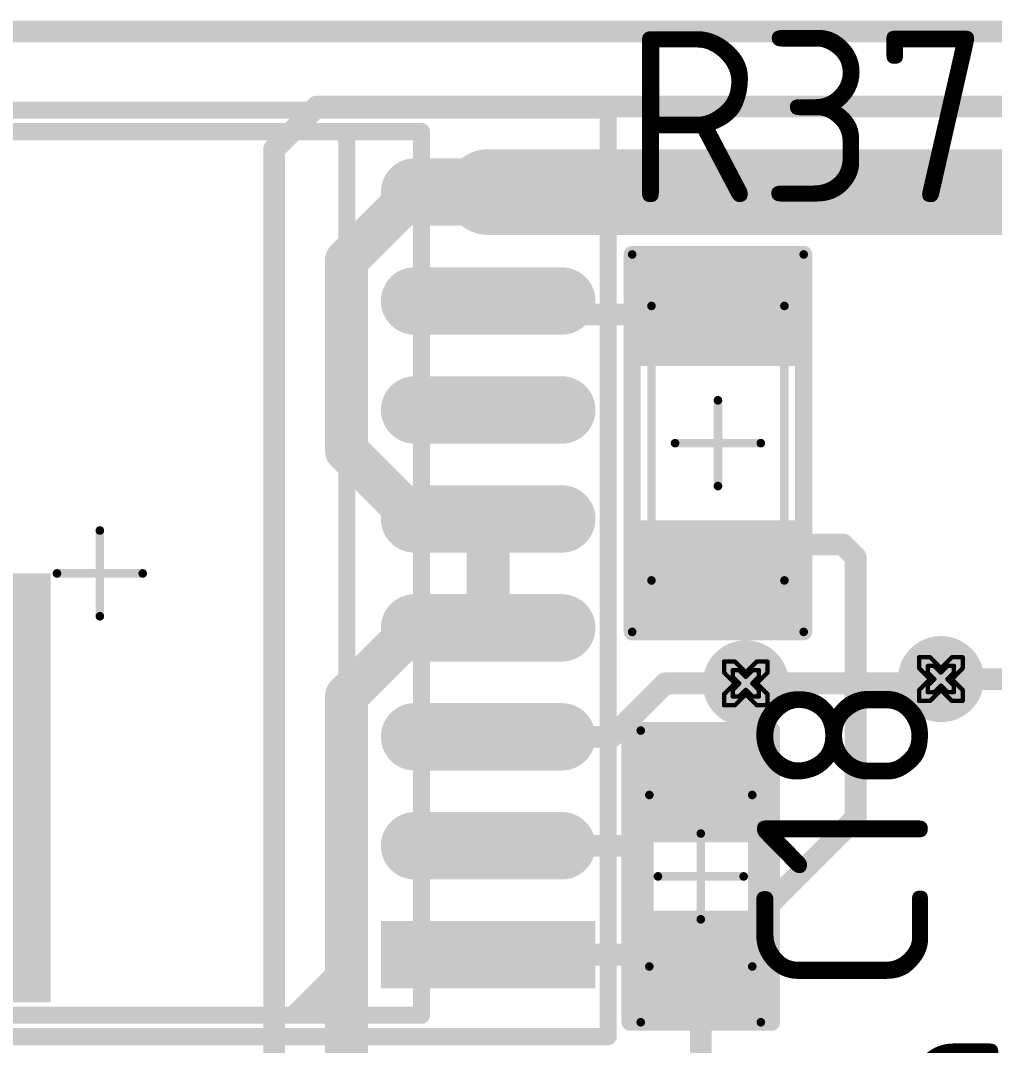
# Model space of a CAD drawing. Header units: millimetres. Extents: x 3219 to 51106, y -14166 to 2063.
# Drawn here: x 5545.02 to 5556.38, y 1778.16 to 1790.11 of the extents above; entities that cross this region are included whole.
import ezdxf

# ---------------------------------------------------------------- set-up
doc = ezdxf.new("R2010")
doc.units = ezdxf.units.MM
doc.layers.get('0').update_dxf_attribs({"lineweight": 53})
for name, color, linetype in [('Bottom Layer', 5, 'Continuous'), ('Bottom Solder', 6, 'Continuous'), ('Drill Drawing', 1, 'Continuous'), ('Mechanical 13', 56, 'Continuous'), ('Mechanical 15', 56, 'Continuous'), ('Top 3D Body', 76, 'Continuous'), ('Top Assembly', 56, 'Continuous'), ('Top Component Center', 56, 'Continuous'), ('Top Courtyard', 56, 'Continuous'), ('Top Layer', 1, 'Continuous'), ('Top Overlay', 2, 'Continuous'), ('Top Paste', 8, 'Continuous'), ('Top Solder', 216, 'Continuous')]:
    doc.layers.add(name, color=color, linetype=linetype)
doc.styles.add('Arial', font='arial.ttf', dxfattribs={"height": 3})
doc.styles.add('GOST type B', font='GOST_B.TTF', dxfattribs={"height": 3.5})

# ---------------------------------------------------------------- blocks, each defined once
blk = doc.blocks.new('1206_58')
at = {"layer": 'Top Layer'}
for points in [[(-2, -0.8), (-2, 0.8), (-1, 0.8), (-1, -0.8)], [(1, -0.8), (1, 0.8), (2, 0.8), (2, -0.8)]]:
    blk.add_hatch(color=1, dxfattribs=at).paths.add_polyline_path(points)
at = {"layer": 'Top Paste'}
for points in [[(-2, -0.8), (-2, 0.8), (-1, 0.8), (-1, -0.8)], [(1, -0.8), (1, 0.8), (2, 0.8), (2, -0.8)]]:
    blk.add_hatch(color=8, dxfattribs=at).paths.add_polyline_path(points)
at = {"layer": 'Top Solder'}
for points in [[(-2.102, -0.902), (-2.102, 0.902), (-0.898, 0.902), (-0.898, -0.902)], [(0.898, -0.902), (0.898, 0.902), (2.102, 0.902), (2.102, -0.902)]]:
    blk.add_hatch(color=216, dxfattribs=at).paths.add_polyline_path(points)
at = {"layer": 'Mechanical 13'}
for points in [[(-1.6, 0.775, 0.1, 0.1, 0), (1.6, 0.775, 0.1, 0.1, 0)], [(-1.6, 0.775, 0.1, 0.1, 0), (-1.6, -0.775, 0.1, 0.1, 0)], [(1.6, 0.775, 0.1, 0.1, 0), (1.6, -0.775, 0.1, 0.1, 0)], [(-1.6, -0.775, 0.1, 0.1, 0), (1.6, -0.775, 0.1, 0.1, 0)]]:
    blk.add_lwpolyline(points, format="xyseb", dxfattribs=at)
for points in [[(-1.625, 0.775, 0.05, 0.05, 1), (-1.575, 0.775, 0.05, 0.05, 1)], [(-1.625, 0.775, 0.05, 0.05, 1), (-1.575, 0.775, 0.05, 0.05, 1)], [(1.575, 0.775, 0.05, 0.05, 1), (1.625, 0.775, 0.05, 0.05, 1)], [(1.575, 0.775, 0.05, 0.05, 1), (1.625, 0.775, 0.05, 0.05, 1)], [(-1.625, -0.775, 0.05, 0.05, 1), (-1.575, -0.775, 0.05, 0.05, 1)], [(-1.625, -0.775, 0.05, 0.05, 1), (-1.575, -0.775, 0.05, 0.05, 1)], [(1.575, -0.775, 0.05, 0.05, 1), (1.625, -0.775, 0.05, 0.05, 1)], [(1.575, -0.775, 0.05, 0.05, 1), (1.625, -0.775, 0.05, 0.05, 1)]]:
    blk.add_lwpolyline(points, format="xyseb", close=True, dxfattribs=at)
at = {"layer": 'Mechanical 15'}
for points in [[(-2.2, 1, 0.1, 0.1, 0), (-2.2, -1, 0.1, 0.1, 0)], [(-2.2, 1, 0.1, 0.1, 0), (2.2, 1, 0.1, 0.1, 0)], [(2.2, 1, 0.1, 0.1, 0), (2.2, -1, 0.1, 0.1, 0)], [(0, 0.5, 0.1, 0.1, 0), (0, -0.5, 0.1, 0.1, 0)], [(-0.5, 0, 0.1, 0.1, 0), (0.5, 0, 0.1, 0.1, 0)], [(-2.2, -1, 0.1, 0.1, 0), (2.2, -1, 0.1, 0.1, 0)]]:
    blk.add_lwpolyline(points, format="xyseb", dxfattribs=at)
for points in [[(-2.225, 1, 0.05, 0.05, 1), (-2.175, 1, 0.05, 0.05, 1)], [(-2.225, 1, 0.05, 0.05, 1), (-2.175, 1, 0.05, 0.05, 1)], [(2.175, 1, 0.05, 0.05, 1), (2.225, 1, 0.05, 0.05, 1)], [(2.175, 1, 0.05, 0.05, 1), (2.225, 1, 0.05, 0.05, 1)], [(-0.025, 0.5, 0.05, 0.05, 1), (0.025, 0.5, 0.05, 0.05, 1)], [(-0.525, 0, 0.05, 0.05, 1), (-0.475, 0, 0.05, 0.05, 1)], [(0.475, 0, 0.05, 0.05, 1), (0.525, 0, 0.05, 0.05, 1)], [(-0.025, -0.5, 0.05, 0.05, 1), (0.025, -0.5, 0.05, 0.05, 1)], [(-2.225, -1, 0.05, 0.05, 1), (-2.175, -1, 0.05, 0.05, 1)], [(-2.225, -1, 0.05, 0.05, 1), (-2.175, -1, 0.05, 0.05, 1)], [(2.175, -1, 0.05, 0.05, 1), (2.225, -1, 0.05, 0.05, 1)], [(2.175, -1, 0.05, 0.05, 1), (2.225, -1, 0.05, 0.05, 1)]]:
    blk.add_lwpolyline(points, format="xyseb", close=True, dxfattribs=at)
at = {"layer": 'Top Overlay'}
for points in [[(-2.2, 1, 0.2, 0.2, 0), (2.2, 1, 0.2, 0.2, 0)], [(-2.2, 1, 0.2, 0.2, 0), (-2.2, -1, 0.2, 0.2, 0)], [(2.2, 1, 0.2, 0.2, 0), (2.2, -1, 0.2, 0.2, 0)], [(-2.2, -1, 0.2, 0.2, 0), (2.2, -1, 0.2, 0.2, 0)]]:
    blk.add_lwpolyline(points, format="xyseb", dxfattribs=at)
for points in [[(-2.25, 1, 0.1, 0.1, 1), (-2.15, 1, 0.1, 0.1, 1)], [(-2.25, 1, 0.1, 0.1, 1), (-2.15, 1, 0.1, 0.1, 1)], [(2.15, 1, 0.1, 0.1, 1), (2.25, 1, 0.1, 0.1, 1)], [(2.15, 1, 0.1, 0.1, 1), (2.25, 1, 0.1, 0.1, 1)], [(-2.25, -1, 0.1, 0.1, 1), (-2.15, -1, 0.1, 0.1, 1)], [(-2.25, -1, 0.1, 0.1, 1), (-2.15, -1, 0.1, 0.1, 1)], [(2.15, -1, 0.1, 0.1, 1), (2.25, -1, 0.1, 0.1, 1)], [(2.15, -1, 0.1, 0.1, 1), (2.25, -1, 0.1, 0.1, 1)]]:
    blk.add_lwpolyline(points, format="xyseb", close=True, dxfattribs=at)
blk = doc.blocks.new('16_SOIC_W_106')
at = {"layer": 'Top Layer'}
blk.add_hatch(color=1, dxfattribs=at).paths.add_polyline_path([(-1.149, 0.291), (1.149, 0.291), (1.149, -0.291), (-1.149, -0.291)])
h = blk.add_hatch(color=1, dxfattribs=at)
edge = h.paths.add_edge_path()
edge.add_arc((-0.858, -1.27), 0.291, 90, 270)
edge.add_line((-0.858, -1.561), (0.858, -1.561))
edge.add_arc((0.858, -1.27), 0.291, 270, 450)
edge.add_line((0.858, -0.979), (-0.858, -0.979))
h = blk.add_hatch(color=1, dxfattribs=at)
edge = h.paths.add_edge_path()
edge.add_arc((-0.858, -2.54), 0.291, 90, 270)
edge.add_line((-0.858, -2.831), (0.858, -2.831))
edge.add_arc((0.858, -2.54), 0.291, 270, 450)
edge.add_line((0.858, -2.249), (-0.858, -2.249))
h = blk.add_hatch(color=1, dxfattribs=at)
edge = h.paths.add_edge_path()
edge.add_arc((-0.858, -3.81), 0.291, 90, 270)
edge.add_line((-0.858, -4.101), (0.858, -4.101))
edge.add_arc((0.858, -3.81), 0.291, 270, 450)
edge.add_line((0.858, -3.519), (-0.858, -3.519))
h = blk.add_hatch(color=1, dxfattribs=at)
edge = h.paths.add_edge_path()
edge.add_arc((-0.858, -5.08), 0.291, 90, 270)
edge.add_line((-0.858, -5.371), (0.858, -5.371))
edge.add_arc((0.858, -5.08), 0.291, 270, 450)
edge.add_line((0.858, -4.789), (-0.858, -4.789))
h = blk.add_hatch(color=1, dxfattribs=at)
edge = h.paths.add_edge_path()
edge.add_arc((-0.858, -6.35), 0.291, 90, 270)
edge.add_line((-0.858, -6.641), (0.858, -6.641))
edge.add_arc((0.858, -6.35), 0.291, 270, 450)
edge.add_line((0.858, -6.059), (-0.858, -6.059))
h = blk.add_hatch(color=1, dxfattribs=at)
edge = h.paths.add_edge_path()
edge.add_arc((-0.858, -7.62), 0.291, 90, 270)
edge.add_line((-0.858, -7.911), (0.858, -7.911))
edge.add_arc((0.858, -7.62), 0.291, 270, 450)
edge.add_line((0.858, -7.329), (-0.858, -7.329))
h = blk.add_hatch(color=1, dxfattribs=at)
edge = h.paths.add_edge_path()
edge.add_arc((-0.858, -8.89), 0.291, 90, 270)
edge.add_line((-0.858, -9.181), (0.858, -9.181))
edge.add_arc((0.858, -8.89), 0.291, 270, 450)
edge.add_line((0.858, -8.599), (-0.858, -8.599))
at = {"layer": 'Top Overlay'}
blk.add_hatch(color=2, dxfattribs=at).paths.add_polyline_path([(1.7, 0.7), (1.7, -0.02), (2.42, 0.7)])
at = {"layer": 'Top Paste'}
blk.add_hatch(color=8, dxfattribs=at).paths.add_polyline_path([(-1.149, 0.291), (1.149, 0.291), (1.149, -0.291), (-1.149, -0.291)])
h = blk.add_hatch(color=8, dxfattribs=at)
edge = h.paths.add_edge_path()
edge.add_arc((-0.858, -1.27), 0.291, 90, 270)
edge.add_line((-0.858, -1.561), (0.858, -1.561))
edge.add_arc((0.858, -1.27), 0.291, 270, 450)
edge.add_line((0.858, -0.979), (-0.858, -0.979))
h = blk.add_hatch(color=8, dxfattribs=at)
edge = h.paths.add_edge_path()
edge.add_arc((-0.858, -2.54), 0.291, 90, 270)
edge.add_line((-0.858, -2.831), (0.858, -2.831))
edge.add_arc((0.858, -2.54), 0.291, 270, 450)
edge.add_line((0.858, -2.249), (-0.858, -2.249))
h = blk.add_hatch(color=8, dxfattribs=at)
edge = h.paths.add_edge_path()
edge.add_arc((-0.858, -3.81), 0.291, 90, 270)
edge.add_line((-0.858, -4.101), (0.858, -4.101))
edge.add_arc((0.858, -3.81), 0.291, 270, 450)
edge.add_line((0.858, -3.519), (-0.858, -3.519))
h = blk.add_hatch(color=8, dxfattribs=at)
edge = h.paths.add_edge_path()
edge.add_arc((-0.858, -5.08), 0.291, 90, 270)
edge.add_line((-0.858, -5.371), (0.858, -5.371))
edge.add_arc((0.858, -5.08), 0.291, 270, 450)
edge.add_line((0.858, -4.789), (-0.858, -4.789))
h = blk.add_hatch(color=8, dxfattribs=at)
edge = h.paths.add_edge_path()
edge.add_arc((-0.858, -6.35), 0.291, 90, 270)
edge.add_line((-0.858, -6.641), (0.858, -6.641))
edge.add_arc((0.858, -6.35), 0.291, 270, 450)
edge.add_line((0.858, -6.059), (-0.858, -6.059))
h = blk.add_hatch(color=8, dxfattribs=at)
edge = h.paths.add_edge_path()
edge.add_arc((-0.858, -7.62), 0.291, 90, 270)
edge.add_line((-0.858, -7.911), (0.858, -7.911))
edge.add_arc((0.858, -7.62), 0.291, 270, 450)
edge.add_line((0.858, -7.329), (-0.858, -7.329))
h = blk.add_hatch(color=8, dxfattribs=at)
edge = h.paths.add_edge_path()
edge.add_arc((-0.858, -8.89), 0.291, 90, 270)
edge.add_line((-0.858, -9.181), (0.858, -9.181))
edge.add_arc((0.858, -8.89), 0.291, 270, 450)
edge.add_line((0.858, -8.599), (-0.858, -8.599))
at = {"layer": 'Top Solder'}
blk.add_hatch(color=216, dxfattribs=at).paths.add_polyline_path([(-1.251, 0.393), (1.251, 0.393), (1.251, -0.393), (-1.251, -0.393)])
h = blk.add_hatch(color=216, dxfattribs=at)
edge = h.paths.add_edge_path()
edge.add_arc((-0.858, -1.27), 0.393, 90, 270)
edge.add_line((-0.858, -1.663), (0.858, -1.663))
edge.add_arc((0.858, -1.27), 0.393, 270, 450)
edge.add_line((0.858, -0.877), (-0.858, -0.877))
h = blk.add_hatch(color=216, dxfattribs=at)
edge = h.paths.add_edge_path()
edge.add_arc((-0.858, -2.54), 0.393, 90, 270)
edge.add_line((-0.858, -2.933), (0.858, -2.933))
edge.add_arc((0.858, -2.54), 0.393, 270, 450)
edge.add_line((0.858, -2.147), (-0.858, -2.147))
h = blk.add_hatch(color=216, dxfattribs=at)
edge = h.paths.add_edge_path()
edge.add_arc((-0.858, -3.81), 0.393, 90, 270)
edge.add_line((-0.858, -4.203), (0.858, -4.203))
edge.add_arc((0.858, -3.81), 0.393, 270, 450)
edge.add_line((0.858, -3.417), (-0.858, -3.417))
h = blk.add_hatch(color=216, dxfattribs=at)
edge = h.paths.add_edge_path()
edge.add_arc((-0.858, -5.08), 0.393, 90, 270)
edge.add_line((-0.858, -5.473), (0.858, -5.473))
edge.add_arc((0.858, -5.08), 0.393, 270, 450)
edge.add_line((0.858, -4.687), (-0.858, -4.687))
h = blk.add_hatch(color=216, dxfattribs=at)
edge = h.paths.add_edge_path()
edge.add_arc((-0.858, -6.35), 0.393, 90, 270)
edge.add_line((-0.858, -6.743), (0.858, -6.743))
edge.add_arc((0.858, -6.35), 0.393, 270, 450)
edge.add_line((0.858, -5.957), (-0.858, -5.957))
h = blk.add_hatch(color=216, dxfattribs=at)
edge = h.paths.add_edge_path()
edge.add_arc((-0.858, -7.62), 0.393, 90, 270)
edge.add_line((-0.858, -8.013), (0.858, -8.013))
edge.add_arc((0.858, -7.62), 0.393, 270, 450)
edge.add_line((0.858, -7.227), (-0.858, -7.227))
h = blk.add_hatch(color=216, dxfattribs=at)
edge = h.paths.add_edge_path()
edge.add_arc((-0.858, -8.89), 0.393, 90, 270)
edge.add_line((-0.858, -9.283), (0.858, -9.283))
edge.add_arc((0.858, -8.89), 0.393, 270, 450)
edge.add_line((0.858, -8.497), (-0.858, -8.497))
at = {"layer": 'Top 3D Body'}
for points in [[(0.778, -9.595, 0.2, 0.2, 0), (0.778, 0.705, 0.2, 0.2, 0)], [(8.278, 0.705, 0.2, 0.2, 0), (0.778, 0.705, 0.2, 0.2, 0)], [(8.278, -9.595, 0.2, 0.2, 0), (0.778, -9.595, 0.2, 0.2, 0)]]:
    blk.add_lwpolyline(points, format="xyseb", dxfattribs=at)
for points in [[(0.728, 0.705, 0.1, 0.1, 1), (0.828, 0.705, 0.1, 0.1, 1)], [(0.728, 0.705, 0.1, 0.1, 1), (0.828, 0.705, 0.1, 0.1, 1)], [(0.728, -9.595, 0.1, 0.1, 1), (0.828, -9.595, 0.1, 0.1, 1)], [(0.728, -9.595, 0.1, 0.1, 1), (0.828, -9.595, 0.1, 0.1, 1)]]:
    blk.add_lwpolyline(points, format="xyseb", close=True, dxfattribs=at)
at = {"layer": 'Top Assembly'}
for points in [[(-1.399, 0.955, 0.2, 0.2, 0), (-1.399, -9.845, 0.2, 0.2, 0)], [(10.455, 0.955, 0.2, 0.2, 0), (-1.399, 0.955, 0.2, 0.2, 0)], [(10.455, -9.845, 0.2, 0.2, 0), (-1.399, -9.845, 0.2, 0.2, 0)]]:
    blk.add_lwpolyline(points, format="xyseb", dxfattribs=at)
for points in [[(-1.449, 0.955, 0.1, 0.1, 1), (-1.349, 0.955, 0.1, 0.1, 1)], [(-1.449, 0.955, 0.1, 0.1, 1), (-1.349, 0.955, 0.1, 0.1, 1)], [(-1.449, -9.845, 0.1, 0.1, 1), (-1.349, -9.845, 0.1, 0.1, 1)], [(-1.449, -9.845, 0.1, 0.1, 1), (-1.349, -9.845, 0.1, 0.1, 1)]]:
    blk.add_lwpolyline(points, format="xyseb", close=True, dxfattribs=at)
at = {"layer": 'Top Component Center'}
for points in [[(4.528, -3.945, 0.1, 0.1, 0), (4.528, -4.945, 0.1, 0.1, 0)], [(5.028, -4.445, 0.1, 0.1, 0), (4.028, -4.445, 0.1, 0.1, 0)]]:
    blk.add_lwpolyline(points, format="xyseb", dxfattribs=at)
for points in [[(4.503, -3.945, 0.05, 0.05, 1), (4.553, -3.945, 0.05, 0.05, 1)], [(4.003, -4.445, 0.05, 0.05, 1), (4.053, -4.445, 0.05, 0.05, 1)], [(5.003, -4.445, 0.05, 0.05, 1), (5.053, -4.445, 0.05, 0.05, 1)], [(4.503, -4.945, 0.05, 0.05, 1), (4.553, -4.945, 0.05, 0.05, 1)]]:
    blk.add_lwpolyline(points, format="xyseb", close=True, dxfattribs=at)
at = {"layer": 'Top Courtyard'}
for points in [[(-1.399, 0.955, 0.2, 0.2, 0), (-1.399, -9.845, 0.2, 0.2, 0)], [(10.455, 0.955, 0.2, 0.2, 0), (-1.399, 0.955, 0.2, 0.2, 0)], [(10.455, -9.845, 0.2, 0.2, 0), (-1.399, -9.845, 0.2, 0.2, 0)]]:
    blk.add_lwpolyline(points, format="xyseb", dxfattribs=at)
for points in [[(-1.449, 0.955, 0.1, 0.1, 1), (-1.349, 0.955, 0.1, 0.1, 1)], [(-1.449, 0.955, 0.1, 0.1, 1), (-1.349, 0.955, 0.1, 0.1, 1)], [(-1.449, -9.845, 0.1, 0.1, 1), (-1.349, -9.845, 0.1, 0.1, 1)], [(-1.449, -9.845, 0.1, 0.1, 1), (-1.349, -9.845, 0.1, 0.1, 1)]]:
    blk.add_lwpolyline(points, format="xyseb", close=True, dxfattribs=at)
at = {"layer": 'Top Overlay'}
for points in [[(1.649, 0.705, 0.2, 0.2, 0), (1.649, -9.595, 0.2, 0.2, 0)], [(7.407, 0.705, 0.2, 0.2, 0), (1.649, 0.705, 0.2, 0.2, 0)], [(7.407, -9.595, 0.2, 0.2, 0), (1.649, -9.595, 0.2, 0.2, 0)]]:
    blk.add_lwpolyline(points, format="xyseb", dxfattribs=at)
for points in [[(1.599, 0.705, 0.1, 0.1, 1), (1.699, 0.705, 0.1, 0.1, 1)], [(1.599, 0.705, 0.1, 0.1, 1), (1.699, 0.705, 0.1, 0.1, 1)], [(1.599, -9.595, 0.1, 0.1, 1), (1.699, -9.595, 0.1, 0.1, 1)], [(1.599, -9.595, 0.1, 0.1, 1), (1.699, -9.595, 0.1, 0.1, 1)]]:
    blk.add_lwpolyline(points, format="xyseb", close=True, dxfattribs=at)
at = {"layer": 'Top Assembly', "style": 'Arial'}
blk.add_text('DA2', height=5, dxfattribs=at).set_placement((4.528, -4.445))
blk = doc.blocks.new('CAP__0805_111')
at = {"layer": 'Top Layer'}
for points in [[(-1.5, -0.625), (-1.5, 0.625), (-0.5, 0.625), (-0.5, -0.625)], [(0.5, -0.625), (0.5, 0.625), (1.5, 0.625), (1.5, -0.625)]]:
    blk.add_hatch(color=1, dxfattribs=at).paths.add_polyline_path(points)
at = {"layer": 'Top Paste'}
for points in [[(-1.5, -0.625), (-1.5, 0.625), (-0.5, 0.625), (-0.5, -0.625)], [(0.5, -0.625), (0.5, 0.625), (1.5, 0.625), (1.5, -0.625)]]:
    blk.add_hatch(color=8, dxfattribs=at).paths.add_polyline_path(points)
at = {"layer": 'Top Solder'}
for points in [[(-1.602, -0.727), (-1.602, 0.727), (-0.398, 0.727), (-0.398, -0.727)], [(0.398, -0.727), (0.398, 0.727), (1.602, 0.727), (1.602, -0.727)]]:
    blk.add_hatch(color=216, dxfattribs=at).paths.add_polyline_path(points)
at = {"layer": 'Mechanical 13'}
for points in [[(1.05, 0.6, 0.1, 0.1, 0), (-0.949, 0.6, 0.1, 0.1, 0)], [(-0.949, -0.6, 0.1, 0.1, 0), (-0.949, 0.6, 0.1, 0.1, 0)], [(1.05, -0.6, 0.1, 0.1, 0), (1.05, 0.6, 0.1, 0.1, 0)], [(1.05, -0.6, 0.1, 0.1, 0), (-0.949, -0.6, 0.1, 0.1, 0)]]:
    blk.add_lwpolyline(points, format="xyseb", dxfattribs=at)
for points in [[(-0.974, 0.6, 0.05, 0.05, 1), (-0.924, 0.6, 0.05, 0.05, 1)], [(-0.974, 0.6, 0.05, 0.05, 1), (-0.924, 0.6, 0.05, 0.05, 1)], [(1.025, 0.6, 0.05, 0.05, 1), (1.075, 0.6, 0.05, 0.05, 1)], [(1.025, 0.6, 0.05, 0.05, 1), (1.075, 0.6, 0.05, 0.05, 1)], [(-0.974, -0.6, 0.05, 0.05, 1), (-0.924, -0.6, 0.05, 0.05, 1)], [(-0.974, -0.6, 0.05, 0.05, 1), (-0.924, -0.6, 0.05, 0.05, 1)], [(1.025, -0.6, 0.05, 0.05, 1), (1.075, -0.6, 0.05, 0.05, 1)], [(1.025, -0.6, 0.05, 0.05, 1), (1.075, -0.6, 0.05, 0.05, 1)]]:
    blk.add_lwpolyline(points, format="xyseb", close=True, dxfattribs=at)
at = {"layer": 'Mechanical 15'}
for points in [[(-1.7, -0.7, 0.1, 0.1, 0), (-1.7, 0.7, 0.1, 0.1, 0)], [(1.7, 0.7, 0.1, 0.1, 0), (-1.7, 0.7, 0.1, 0.1, 0)], [(1.7, -0.7, 0.1, 0.1, 0), (1.7, 0.7, 0.1, 0.1, 0)], [(0, -0.5, 0.1, 0.1, 0), (0, 0.5, 0.1, 0.1, 0)], [(0.5, 0, 0.1, 0.1, 0), (-0.5, 0, 0.1, 0.1, 0)], [(1.7, -0.7, 0.1, 0.1, 0), (-1.7, -0.7, 0.1, 0.1, 0)]]:
    blk.add_lwpolyline(points, format="xyseb", dxfattribs=at)
for points in [[(-1.725, 0.7, 0.05, 0.05, 1), (-1.675, 0.7, 0.05, 0.05, 1)], [(-1.725, 0.7, 0.05, 0.05, 1), (-1.675, 0.7, 0.05, 0.05, 1)], [(1.675, 0.7, 0.05, 0.05, 1), (1.725, 0.7, 0.05, 0.05, 1)], [(1.675, 0.7, 0.05, 0.05, 1), (1.725, 0.7, 0.05, 0.05, 1)], [(-0.025, 0.5, 0.05, 0.05, 1), (0.025, 0.5, 0.05, 0.05, 1)], [(-0.525, 0, 0.05, 0.05, 1), (-0.475, 0, 0.05, 0.05, 1)], [(0.475, 0, 0.05, 0.05, 1), (0.525, 0, 0.05, 0.05, 1)], [(-0.025, -0.5, 0.05, 0.05, 1), (0.025, -0.5, 0.05, 0.05, 1)], [(-1.725, -0.7, 0.05, 0.05, 1), (-1.675, -0.7, 0.05, 0.05, 1)], [(-1.725, -0.7, 0.05, 0.05, 1), (-1.675, -0.7, 0.05, 0.05, 1)], [(1.675, -0.7, 0.05, 0.05, 1), (1.725, -0.7, 0.05, 0.05, 1)], [(1.675, -0.7, 0.05, 0.05, 1), (1.725, -0.7, 0.05, 0.05, 1)]]:
    blk.add_lwpolyline(points, format="xyseb", close=True, dxfattribs=at)
at = {"layer": 'Top Overlay'}
for points in [[(1.7, 0.825, 0.2, 0.2, 0), (-1.7, 0.825, 0.2, 0.2, 0)], [(-1.7, -0.825, 0.2, 0.2, 0), (-1.7, 0.825, 0.2, 0.2, 0)], [(1.7, -0.825, 0.2, 0.2, 0), (1.7, 0.825, 0.2, 0.2, 0)], [(1.7, -0.825, 0.2, 0.2, 0), (-1.7, -0.825, 0.2, 0.2, 0)]]:
    blk.add_lwpolyline(points, format="xyseb", dxfattribs=at)
for points in [[(-1.75, 0.825, 0.1, 0.1, 1), (-1.65, 0.825, 0.1, 0.1, 1)], [(-1.75, 0.825, 0.1, 0.1, 1), (-1.65, 0.825, 0.1, 0.1, 1)], [(1.65, 0.825, 0.1, 0.1, 1), (1.75, 0.825, 0.1, 0.1, 1)], [(1.65, 0.825, 0.1, 0.1, 1), (1.75, 0.825, 0.1, 0.1, 1)], [(-1.75, -0.825, 0.1, 0.1, 1), (-1.65, -0.825, 0.1, 0.1, 1)], [(-1.75, -0.825, 0.1, 0.1, 1), (-1.65, -0.825, 0.1, 0.1, 1)], [(1.65, -0.825, 0.1, 0.1, 1), (1.75, -0.825, 0.1, 0.1, 1)], [(1.65, -0.825, 0.1, 0.1, 1), (1.75, -0.825, 0.1, 0.1, 1)]]:
    blk.add_lwpolyline(points, format="xyseb", close=True, dxfattribs=at)

msp = doc.modelspace()

# ---------------------------------------------------------------- hatches: boundary and pattern name
at = {"layer": 'Bottom Layer'}
h = msp.add_hatch(color=5, dxfattribs=at)
edge = h.paths.add_edge_path()
edge.add_arc((5555.754, 1782.433), 0.4, 0, 360)
h = msp.add_hatch(color=5, dxfattribs=at)
edge = h.paths.add_edge_path()
edge.add_arc((5553.479, 1782.383), 0.4, 0, 360)
at = {"layer": 'Bottom Solder'}
h = msp.add_hatch(color=6, dxfattribs=at)
edge = h.paths.add_edge_path()
edge.add_arc((5555.754, 1782.433), 0.502, 0, 360)
h = msp.add_hatch(color=6, dxfattribs=at)
edge = h.paths.add_edge_path()
edge.add_arc((5553.479, 1782.383), 0.502, 0, 360)
at = {"layer": 'Top Layer'}
h = msp.add_hatch(color=1, dxfattribs=at)
edge = h.paths.add_edge_path()
edge.add_arc((5555.754, 1782.433), 0.4, 0, 360)
h = msp.add_hatch(color=1, dxfattribs=at)
edge = h.paths.add_edge_path()
edge.add_arc((5553.479, 1782.383), 0.4, 0, 360)
at = {"layer": 'Top Solder'}
h = msp.add_hatch(color=216, dxfattribs=at)
edge = h.paths.add_edge_path()
edge.add_arc((5555.754, 1782.433), 0.502, 0, 360)
h = msp.add_hatch(color=216, dxfattribs=at)
edge = h.paths.add_edge_path()
edge.add_arc((5553.479, 1782.383), 0.502, 0, 360)

# ---------------------------------------------------------------- linework, layer by layer
at = {"layer": 'Bottom Layer'}
for points in [[(5553.479, 1782.383, 0.254, 0.254, 0), (5555.704, 1782.383, 0.254, 0.254, 0)], [(5555.704, 1782.383, 0.254, 0.254, 0), (5555.754, 1782.433, 0.254, 0.254, 0)]]:
    msp.add_lwpolyline(points, format="xyseb", dxfattribs=at)
for points in [[(5553.415, 1782.383, 0.127, 0.127, 1), (5553.542, 1782.383, 0.127, 0.127, 1)], [(5555.64, 1782.383, 0.127, 0.127, 1), (5555.767, 1782.383, 0.127, 0.127, 1)], [(5555.64, 1782.383, 0.127, 0.127, 1), (5555.767, 1782.383, 0.127, 0.127, 1)], [(5555.69, 1782.433, 0.127, 0.127, 1), (5555.817, 1782.433, 0.127, 0.127, 1)]]:
    msp.add_lwpolyline(points, format="xyseb", close=True, dxfattribs=at)
at = {"layer": 'Drill Drawing'}
for points in [[(5555.5, 1782.56, 0.0508, 0.0508, 0), (5555.5, 1782.687, 0.0508, 0.0508, 0)], [(5555.5, 1782.687, 0.0508, 0.0508, 0), (5555.627, 1782.687, 0.0508, 0.0508, 0)], [(5555.627, 1782.687, 0.0508, 0.0508, 0), (5555.754, 1782.56, 0.0508, 0.0508, 0)], [(5555.754, 1782.56, 0.0508, 0.0508, 0), (5555.881, 1782.687, 0.0508, 0.0508, 0)], [(5555.881, 1782.687, 0.0508, 0.0508, 0), (5556.008, 1782.687, 0.0508, 0.0508, 0)], [(5556.008, 1782.56, 0.0508, 0.0508, 0), (5556.008, 1782.687, 0.0508, 0.0508, 0)], [(5553.225, 1782.51, 0.0508, 0.0508, 0), (5553.225, 1782.637, 0.0508, 0.0508, 0)], [(5553.225, 1782.637, 0.0508, 0.0508, 0), (5553.352, 1782.637, 0.0508, 0.0508, 0)], [(5553.352, 1782.637, 0.0508, 0.0508, 0), (5553.479, 1782.51, 0.0508, 0.0508, 0)], [(5553.479, 1782.51, 0.0508, 0.0508, 0), (5553.606, 1782.637, 0.0508, 0.0508, 0)], [(5553.606, 1782.637, 0.0508, 0.0508, 0), (5553.733, 1782.637, 0.0508, 0.0508, 0)], [(5553.733, 1782.51, 0.0508, 0.0508, 0), (5553.733, 1782.637, 0.0508, 0.0508, 0)], [(5555.5, 1782.56, 0.0508, 0.0508, 0), (5555.627, 1782.433, 0.0508, 0.0508, 0)], [(5555.601, 1782.509, 0.0508, 0.0508, 0), (5555.601, 1782.586, 0.0508, 0.0508, 0)], [(5555.601, 1782.586, 0.0508, 0.0508, 0), (5555.677, 1782.586, 0.0508, 0.0508, 0)], [(5555.677, 1782.586, 0.0508, 0.0508, 0), (5555.754, 1782.509, 0.0508, 0.0508, 0)], [(5555.754, 1782.509, 0.0508, 0.0508, 0), (5555.83, 1782.586, 0.0508, 0.0508, 0)], [(5555.83, 1782.586, 0.0508, 0.0508, 0), (5555.906, 1782.586, 0.0508, 0.0508, 0)], [(5555.881, 1782.433, 0.0508, 0.0508, 0), (5556.008, 1782.56, 0.0508, 0.0508, 0)], [(5555.906, 1782.509, 0.0508, 0.0508, 0), (5555.906, 1782.586, 0.0508, 0.0508, 0)], [(5553.225, 1782.51, 0.0508, 0.0508, 0), (5553.352, 1782.383, 0.0508, 0.0508, 0)], [(5553.326, 1782.459, 0.0508, 0.0508, 0), (5553.326, 1782.536, 0.0508, 0.0508, 0)], [(5553.326, 1782.536, 0.0508, 0.0508, 0), (5553.402, 1782.536, 0.0508, 0.0508, 0)], [(5553.326, 1782.459, 0.0508, 0.0508, 0), (5553.402, 1782.383, 0.0508, 0.0508, 0)], [(5553.402, 1782.536, 0.0508, 0.0508, 0), (5553.479, 1782.459, 0.0508, 0.0508, 0)], [(5553.479, 1782.459, 0.0508, 0.0508, 0), (5553.555, 1782.536, 0.0508, 0.0508, 0)], [(5553.555, 1782.536, 0.0508, 0.0508, 0), (5553.631, 1782.536, 0.0508, 0.0508, 0)], [(5553.555, 1782.383, 0.0508, 0.0508, 0), (5553.631, 1782.459, 0.0508, 0.0508, 0)], [(5553.606, 1782.383, 0.0508, 0.0508, 0), (5553.733, 1782.51, 0.0508, 0.0508, 0)], [(5553.631, 1782.459, 0.0508, 0.0508, 0), (5553.631, 1782.536, 0.0508, 0.0508, 0)], [(5555.5, 1782.306, 0.0508, 0.0508, 0), (5555.627, 1782.433, 0.0508, 0.0508, 0)], [(5555.601, 1782.509, 0.0508, 0.0508, 0), (5555.677, 1782.433, 0.0508, 0.0508, 0)], [(5555.601, 1782.357, 0.0508, 0.0508, 0), (5555.677, 1782.433, 0.0508, 0.0508, 0)], [(5555.83, 1782.433, 0.0508, 0.0508, 0), (5555.906, 1782.509, 0.0508, 0.0508, 0)], [(5555.83, 1782.433, 0.0508, 0.0508, 0), (5555.906, 1782.357, 0.0508, 0.0508, 0)], [(5555.881, 1782.433, 0.0508, 0.0508, 0), (5556.008, 1782.306, 0.0508, 0.0508, 0)], [(5553.225, 1782.256, 0.0508, 0.0508, 0), (5553.352, 1782.383, 0.0508, 0.0508, 0)], [(5553.326, 1782.307, 0.0508, 0.0508, 0), (5553.402, 1782.383, 0.0508, 0.0508, 0)], [(5553.326, 1782.231, 0.0508, 0.0508, 0), (5553.326, 1782.307, 0.0508, 0.0508, 0)], [(5553.402, 1782.231, 0.0508, 0.0508, 0), (5553.479, 1782.307, 0.0508, 0.0508, 0)], [(5553.479, 1782.307, 0.0508, 0.0508, 0), (5553.555, 1782.231, 0.0508, 0.0508, 0)], [(5553.555, 1782.383, 0.0508, 0.0508, 0), (5553.631, 1782.307, 0.0508, 0.0508, 0)], [(5553.606, 1782.383, 0.0508, 0.0508, 0), (5553.733, 1782.256, 0.0508, 0.0508, 0)], [(5553.631, 1782.231, 0.0508, 0.0508, 0), (5553.631, 1782.307, 0.0508, 0.0508, 0)], [(5555.5, 1782.179, 0.0508, 0.0508, 0), (5555.5, 1782.306, 0.0508, 0.0508, 0)], [(5555.601, 1782.281, 0.0508, 0.0508, 0), (5555.601, 1782.357, 0.0508, 0.0508, 0)], [(5555.627, 1782.179, 0.0508, 0.0508, 0), (5555.754, 1782.306, 0.0508, 0.0508, 0)], [(5555.677, 1782.281, 0.0508, 0.0508, 0), (5555.754, 1782.357, 0.0508, 0.0508, 0)], [(5555.754, 1782.357, 0.0508, 0.0508, 0), (5555.83, 1782.281, 0.0508, 0.0508, 0)], [(5555.754, 1782.306, 0.0508, 0.0508, 0), (5555.881, 1782.179, 0.0508, 0.0508, 0)], [(5555.906, 1782.281, 0.0508, 0.0508, 0), (5555.906, 1782.357, 0.0508, 0.0508, 0)], [(5556.008, 1782.179, 0.0508, 0.0508, 0), (5556.008, 1782.306, 0.0508, 0.0508, 0)], [(5553.225, 1782.129, 0.0508, 0.0508, 0), (5553.225, 1782.256, 0.0508, 0.0508, 0)], [(5553.326, 1782.231, 0.0508, 0.0508, 0), (5553.402, 1782.231, 0.0508, 0.0508, 0)], [(5553.352, 1782.129, 0.0508, 0.0508, 0), (5553.479, 1782.256, 0.0508, 0.0508, 0)], [(5553.479, 1782.256, 0.0508, 0.0508, 0), (5553.606, 1782.129, 0.0508, 0.0508, 0)], [(5553.555, 1782.231, 0.0508, 0.0508, 0), (5553.631, 1782.231, 0.0508, 0.0508, 0)], [(5553.733, 1782.129, 0.0508, 0.0508, 0), (5553.733, 1782.256, 0.0508, 0.0508, 0)], [(5555.601, 1782.281, 0.0508, 0.0508, 0), (5555.677, 1782.281, 0.0508, 0.0508, 0)], [(5555.83, 1782.281, 0.0508, 0.0508, 0), (5555.906, 1782.281, 0.0508, 0.0508, 0)], [(5553.225, 1782.129, 0.0508, 0.0508, 0), (5553.352, 1782.129, 0.0508, 0.0508, 0)], [(5553.606, 1782.129, 0.0508, 0.0508, 0), (5553.733, 1782.129, 0.0508, 0.0508, 0)], [(5555.5, 1782.179, 0.0508, 0.0508, 0), (5555.627, 1782.179, 0.0508, 0.0508, 0)], [(5555.881, 1782.179, 0.0508, 0.0508, 0), (5556.008, 1782.179, 0.0508, 0.0508, 0)]]:
    msp.add_lwpolyline(points, format="xyseb", dxfattribs=at)
for points in [[(5555.487, 1782.687, 0.0254, 0.0254, 1), (5555.512, 1782.687, 0.0254, 0.0254, 1)], [(5555.487, 1782.687, 0.0254, 0.0254, 1), (5555.512, 1782.687, 0.0254, 0.0254, 1)], [(5555.614, 1782.687, 0.0254, 0.0254, 1), (5555.639, 1782.687, 0.0254, 0.0254, 1)], [(5555.614, 1782.687, 0.0254, 0.0254, 1), (5555.639, 1782.687, 0.0254, 0.0254, 1)], [(5555.868, 1782.687, 0.0254, 0.0254, 1), (5555.893, 1782.687, 0.0254, 0.0254, 1)], [(5555.868, 1782.687, 0.0254, 0.0254, 1), (5555.893, 1782.687, 0.0254, 0.0254, 1)], [(5555.995, 1782.687, 0.0254, 0.0254, 1), (5556.02, 1782.687, 0.0254, 0.0254, 1)], [(5555.995, 1782.687, 0.0254, 0.0254, 1), (5556.02, 1782.687, 0.0254, 0.0254, 1)], [(5553.212, 1782.637, 0.0254, 0.0254, 1), (5553.237, 1782.637, 0.0254, 0.0254, 1)], [(5553.212, 1782.637, 0.0254, 0.0254, 1), (5553.237, 1782.637, 0.0254, 0.0254, 1)], [(5553.339, 1782.637, 0.0254, 0.0254, 1), (5553.364, 1782.637, 0.0254, 0.0254, 1)], [(5553.339, 1782.637, 0.0254, 0.0254, 1), (5553.364, 1782.637, 0.0254, 0.0254, 1)], [(5553.593, 1782.637, 0.0254, 0.0254, 1), (5553.618, 1782.637, 0.0254, 0.0254, 1)], [(5553.593, 1782.637, 0.0254, 0.0254, 1), (5553.618, 1782.637, 0.0254, 0.0254, 1)], [(5553.72, 1782.637, 0.0254, 0.0254, 1), (5553.745, 1782.637, 0.0254, 0.0254, 1)], [(5553.72, 1782.637, 0.0254, 0.0254, 1), (5553.745, 1782.637, 0.0254, 0.0254, 1)], [(5555.487, 1782.56, 0.0254, 0.0254, 1), (5555.512, 1782.56, 0.0254, 0.0254, 1)], [(5555.487, 1782.56, 0.0254, 0.0254, 1), (5555.512, 1782.56, 0.0254, 0.0254, 1)], [(5555.588, 1782.586, 0.0254, 0.0254, 1), (5555.614, 1782.586, 0.0254, 0.0254, 1)], [(5555.588, 1782.586, 0.0254, 0.0254, 1), (5555.614, 1782.586, 0.0254, 0.0254, 1)], [(5555.665, 1782.586, 0.0254, 0.0254, 1), (5555.69, 1782.586, 0.0254, 0.0254, 1)], [(5555.665, 1782.586, 0.0254, 0.0254, 1), (5555.69, 1782.586, 0.0254, 0.0254, 1)], [(5555.741, 1782.56, 0.0254, 0.0254, 1), (5555.766, 1782.56, 0.0254, 0.0254, 1)], [(5555.741, 1782.56, 0.0254, 0.0254, 1), (5555.766, 1782.56, 0.0254, 0.0254, 1)], [(5555.817, 1782.586, 0.0254, 0.0254, 1), (5555.842, 1782.586, 0.0254, 0.0254, 1)], [(5555.817, 1782.586, 0.0254, 0.0254, 1), (5555.842, 1782.586, 0.0254, 0.0254, 1)], [(5555.893, 1782.586, 0.0254, 0.0254, 1), (5555.919, 1782.586, 0.0254, 0.0254, 1)], [(5555.893, 1782.586, 0.0254, 0.0254, 1), (5555.919, 1782.586, 0.0254, 0.0254, 1)], [(5555.995, 1782.56, 0.0254, 0.0254, 1), (5556.02, 1782.56, 0.0254, 0.0254, 1)], [(5555.995, 1782.56, 0.0254, 0.0254, 1), (5556.02, 1782.56, 0.0254, 0.0254, 1)], [(5553.212, 1782.51, 0.0254, 0.0254, 1), (5553.237, 1782.51, 0.0254, 0.0254, 1)], [(5553.212, 1782.51, 0.0254, 0.0254, 1), (5553.237, 1782.51, 0.0254, 0.0254, 1)], [(5553.313, 1782.536, 0.0254, 0.0254, 1), (5553.339, 1782.536, 0.0254, 0.0254, 1)], [(5553.313, 1782.536, 0.0254, 0.0254, 1), (5553.339, 1782.536, 0.0254, 0.0254, 1)], [(5553.313, 1782.459, 0.0254, 0.0254, 1), (5553.339, 1782.459, 0.0254, 0.0254, 1)], [(5553.313, 1782.459, 0.0254, 0.0254, 1), (5553.339, 1782.459, 0.0254, 0.0254, 1)], [(5553.39, 1782.536, 0.0254, 0.0254, 1), (5553.415, 1782.536, 0.0254, 0.0254, 1)], [(5553.39, 1782.536, 0.0254, 0.0254, 1), (5553.415, 1782.536, 0.0254, 0.0254, 1)], [(5553.466, 1782.51, 0.0254, 0.0254, 1), (5553.491, 1782.51, 0.0254, 0.0254, 1)], [(5553.466, 1782.51, 0.0254, 0.0254, 1), (5553.491, 1782.51, 0.0254, 0.0254, 1)], [(5553.466, 1782.459, 0.0254, 0.0254, 1), (5553.491, 1782.459, 0.0254, 0.0254, 1)], [(5553.466, 1782.459, 0.0254, 0.0254, 1), (5553.491, 1782.459, 0.0254, 0.0254, 1)], [(5553.542, 1782.536, 0.0254, 0.0254, 1), (5553.567, 1782.536, 0.0254, 0.0254, 1)], [(5553.542, 1782.536, 0.0254, 0.0254, 1), (5553.567, 1782.536, 0.0254, 0.0254, 1)], [(5553.618, 1782.536, 0.0254, 0.0254, 1), (5553.644, 1782.536, 0.0254, 0.0254, 1)], [(5553.618, 1782.536, 0.0254, 0.0254, 1), (5553.644, 1782.536, 0.0254, 0.0254, 1)], [(5553.618, 1782.459, 0.0254, 0.0254, 1), (5553.644, 1782.459, 0.0254, 0.0254, 1)], [(5553.618, 1782.459, 0.0254, 0.0254, 1), (5553.644, 1782.459, 0.0254, 0.0254, 1)], [(5553.72, 1782.51, 0.0254, 0.0254, 1), (5553.745, 1782.51, 0.0254, 0.0254, 1)], [(5553.72, 1782.51, 0.0254, 0.0254, 1), (5553.745, 1782.51, 0.0254, 0.0254, 1)], [(5555.588, 1782.509, 0.0254, 0.0254, 1), (5555.614, 1782.509, 0.0254, 0.0254, 1)], [(5555.588, 1782.509, 0.0254, 0.0254, 1), (5555.614, 1782.509, 0.0254, 0.0254, 1)], [(5555.614, 1782.433, 0.0254, 0.0254, 1), (5555.639, 1782.433, 0.0254, 0.0254, 1)], [(5555.614, 1782.433, 0.0254, 0.0254, 1), (5555.639, 1782.433, 0.0254, 0.0254, 1)], [(5555.665, 1782.433, 0.0254, 0.0254, 1), (5555.69, 1782.433, 0.0254, 0.0254, 1)], [(5555.665, 1782.433, 0.0254, 0.0254, 1), (5555.69, 1782.433, 0.0254, 0.0254, 1)], [(5555.741, 1782.509, 0.0254, 0.0254, 1), (5555.766, 1782.509, 0.0254, 0.0254, 1)], [(5555.741, 1782.509, 0.0254, 0.0254, 1), (5555.766, 1782.509, 0.0254, 0.0254, 1)], [(5555.817, 1782.433, 0.0254, 0.0254, 1), (5555.842, 1782.433, 0.0254, 0.0254, 1)], [(5555.817, 1782.433, 0.0254, 0.0254, 1), (5555.842, 1782.433, 0.0254, 0.0254, 1)], [(5555.868, 1782.433, 0.0254, 0.0254, 1), (5555.893, 1782.433, 0.0254, 0.0254, 1)], [(5555.868, 1782.433, 0.0254, 0.0254, 1), (5555.893, 1782.433, 0.0254, 0.0254, 1)], [(5555.893, 1782.509, 0.0254, 0.0254, 1), (5555.919, 1782.509, 0.0254, 0.0254, 1)], [(5555.893, 1782.509, 0.0254, 0.0254, 1), (5555.919, 1782.509, 0.0254, 0.0254, 1)], [(5553.313, 1782.307, 0.0254, 0.0254, 1), (5553.339, 1782.307, 0.0254, 0.0254, 1)], [(5553.313, 1782.307, 0.0254, 0.0254, 1), (5553.339, 1782.307, 0.0254, 0.0254, 1)], [(5553.339, 1782.383, 0.0254, 0.0254, 1), (5553.364, 1782.383, 0.0254, 0.0254, 1)], [(5553.339, 1782.383, 0.0254, 0.0254, 1), (5553.364, 1782.383, 0.0254, 0.0254, 1)], [(5553.39, 1782.383, 0.0254, 0.0254, 1), (5553.415, 1782.383, 0.0254, 0.0254, 1)], [(5553.39, 1782.383, 0.0254, 0.0254, 1), (5553.415, 1782.383, 0.0254, 0.0254, 1)], [(5553.466, 1782.307, 0.0254, 0.0254, 1), (5553.491, 1782.307, 0.0254, 0.0254, 1)], [(5553.466, 1782.307, 0.0254, 0.0254, 1), (5553.491, 1782.307, 0.0254, 0.0254, 1)], [(5553.542, 1782.383, 0.0254, 0.0254, 1), (5553.567, 1782.383, 0.0254, 0.0254, 1)], [(5553.542, 1782.383, 0.0254, 0.0254, 1), (5553.567, 1782.383, 0.0254, 0.0254, 1)], [(5553.593, 1782.383, 0.0254, 0.0254, 1), (5553.618, 1782.383, 0.0254, 0.0254, 1)], [(5553.593, 1782.383, 0.0254, 0.0254, 1), (5553.618, 1782.383, 0.0254, 0.0254, 1)], [(5553.618, 1782.307, 0.0254, 0.0254, 1), (5553.644, 1782.307, 0.0254, 0.0254, 1)], [(5553.618, 1782.307, 0.0254, 0.0254, 1), (5553.644, 1782.307, 0.0254, 0.0254, 1)], [(5555.487, 1782.306, 0.0254, 0.0254, 1), (5555.512, 1782.306, 0.0254, 0.0254, 1)], [(5555.487, 1782.306, 0.0254, 0.0254, 1), (5555.512, 1782.306, 0.0254, 0.0254, 1)], [(5555.588, 1782.357, 0.0254, 0.0254, 1), (5555.614, 1782.357, 0.0254, 0.0254, 1)], [(5555.588, 1782.357, 0.0254, 0.0254, 1), (5555.614, 1782.357, 0.0254, 0.0254, 1)], [(5555.741, 1782.357, 0.0254, 0.0254, 1), (5555.766, 1782.357, 0.0254, 0.0254, 1)], [(5555.741, 1782.357, 0.0254, 0.0254, 1), (5555.766, 1782.357, 0.0254, 0.0254, 1)], [(5555.741, 1782.306, 0.0254, 0.0254, 1), (5555.766, 1782.306, 0.0254, 0.0254, 1)], [(5555.741, 1782.306, 0.0254, 0.0254, 1), (5555.766, 1782.306, 0.0254, 0.0254, 1)], [(5555.893, 1782.357, 0.0254, 0.0254, 1), (5555.919, 1782.357, 0.0254, 0.0254, 1)], [(5555.893, 1782.357, 0.0254, 0.0254, 1), (5555.919, 1782.357, 0.0254, 0.0254, 1)], [(5555.995, 1782.306, 0.0254, 0.0254, 1), (5556.02, 1782.306, 0.0254, 0.0254, 1)], [(5555.995, 1782.306, 0.0254, 0.0254, 1), (5556.02, 1782.306, 0.0254, 0.0254, 1)], [(5553.212, 1782.256, 0.0254, 0.0254, 1), (5553.237, 1782.256, 0.0254, 0.0254, 1)], [(5553.212, 1782.256, 0.0254, 0.0254, 1), (5553.237, 1782.256, 0.0254, 0.0254, 1)], [(5553.313, 1782.231, 0.0254, 0.0254, 1), (5553.339, 1782.231, 0.0254, 0.0254, 1)], [(5553.313, 1782.231, 0.0254, 0.0254, 1), (5553.339, 1782.231, 0.0254, 0.0254, 1)], [(5553.39, 1782.231, 0.0254, 0.0254, 1), (5553.415, 1782.231, 0.0254, 0.0254, 1)], [(5553.39, 1782.231, 0.0254, 0.0254, 1), (5553.415, 1782.231, 0.0254, 0.0254, 1)], [(5553.466, 1782.256, 0.0254, 0.0254, 1), (5553.491, 1782.256, 0.0254, 0.0254, 1)], [(5553.466, 1782.256, 0.0254, 0.0254, 1), (5553.491, 1782.256, 0.0254, 0.0254, 1)], [(5553.542, 1782.231, 0.0254, 0.0254, 1), (5553.567, 1782.231, 0.0254, 0.0254, 1)], [(5553.542, 1782.231, 0.0254, 0.0254, 1), (5553.567, 1782.231, 0.0254, 0.0254, 1)], [(5553.618, 1782.231, 0.0254, 0.0254, 1), (5553.644, 1782.231, 0.0254, 0.0254, 1)], [(5553.618, 1782.231, 0.0254, 0.0254, 1), (5553.644, 1782.231, 0.0254, 0.0254, 1)], [(5553.72, 1782.256, 0.0254, 0.0254, 1), (5553.745, 1782.256, 0.0254, 0.0254, 1)], [(5553.72, 1782.256, 0.0254, 0.0254, 1), (5553.745, 1782.256, 0.0254, 0.0254, 1)], [(5555.588, 1782.281, 0.0254, 0.0254, 1), (5555.614, 1782.281, 0.0254, 0.0254, 1)], [(5555.588, 1782.281, 0.0254, 0.0254, 1), (5555.614, 1782.281, 0.0254, 0.0254, 1)], [(5555.665, 1782.281, 0.0254, 0.0254, 1), (5555.69, 1782.281, 0.0254, 0.0254, 1)], [(5555.665, 1782.281, 0.0254, 0.0254, 1), (5555.69, 1782.281, 0.0254, 0.0254, 1)], [(5555.817, 1782.281, 0.0254, 0.0254, 1), (5555.842, 1782.281, 0.0254, 0.0254, 1)], [(5555.817, 1782.281, 0.0254, 0.0254, 1), (5555.842, 1782.281, 0.0254, 0.0254, 1)], [(5555.893, 1782.281, 0.0254, 0.0254, 1), (5555.919, 1782.281, 0.0254, 0.0254, 1)], [(5555.893, 1782.281, 0.0254, 0.0254, 1), (5555.919, 1782.281, 0.0254, 0.0254, 1)], [(5553.212, 1782.129, 0.0254, 0.0254, 1), (5553.237, 1782.129, 0.0254, 0.0254, 1)], [(5553.212, 1782.129, 0.0254, 0.0254, 1), (5553.237, 1782.129, 0.0254, 0.0254, 1)], [(5553.339, 1782.129, 0.0254, 0.0254, 1), (5553.364, 1782.129, 0.0254, 0.0254, 1)], [(5553.339, 1782.129, 0.0254, 0.0254, 1), (5553.364, 1782.129, 0.0254, 0.0254, 1)], [(5553.593, 1782.129, 0.0254, 0.0254, 1), (5553.618, 1782.129, 0.0254, 0.0254, 1)], [(5553.593, 1782.129, 0.0254, 0.0254, 1), (5553.618, 1782.129, 0.0254, 0.0254, 1)], [(5553.72, 1782.129, 0.0254, 0.0254, 1), (5553.745, 1782.129, 0.0254, 0.0254, 1)], [(5553.72, 1782.129, 0.0254, 0.0254, 1), (5553.745, 1782.129, 0.0254, 0.0254, 1)], [(5555.487, 1782.179, 0.0254, 0.0254, 1), (5555.512, 1782.179, 0.0254, 0.0254, 1)], [(5555.487, 1782.179, 0.0254, 0.0254, 1), (5555.512, 1782.179, 0.0254, 0.0254, 1)], [(5555.614, 1782.179, 0.0254, 0.0254, 1), (5555.639, 1782.179, 0.0254, 0.0254, 1)], [(5555.614, 1782.179, 0.0254, 0.0254, 1), (5555.639, 1782.179, 0.0254, 0.0254, 1)], [(5555.868, 1782.179, 0.0254, 0.0254, 1), (5555.893, 1782.179, 0.0254, 0.0254, 1)], [(5555.868, 1782.179, 0.0254, 0.0254, 1), (5555.893, 1782.179, 0.0254, 0.0254, 1)], [(5555.995, 1782.179, 0.0254, 0.0254, 1), (5556.02, 1782.179, 0.0254, 0.0254, 1)], [(5555.995, 1782.179, 0.0254, 0.0254, 1), (5556.02, 1782.179, 0.0254, 0.0254, 1)]]:
    msp.add_lwpolyline(points, format="xyseb", close=True, dxfattribs=at)
at = {"layer": 'Top Layer'}
for points in [[(5537.504, 1789.983, 0.254, 0.254, 0), (5557.229, 1789.983, 0.254, 0.254, 0)], [(5547.979, 1788.608, 0.254, 0.254, 0), (5548.479, 1789.108, 0.254, 0.254, 0)], [(5548.479, 1789.108, 0.254, 0.254, 0), (5594.304, 1789.108, 0.254, 0.254, 0)], [(5547.979, 1771.358, 0.254, 0.254, 0), (5547.979, 1788.608, 0.254, 0.254, 0)], [(5550.475, 1788.11, 1, 1, 0), (5558.395, 1788.11, 1, 1, 0)], [(5548.822, 1787.315, 0.5, 0.5, 0), (5549.617, 1788.11, 0.5, 0.5, 0)], [(5549.617, 1788.11, 0.5, 0.5, 0), (5550.475, 1788.11, 0.5, 0.5, 0)], [(5548.822, 1785.096, 0.5, 0.5, 0), (5548.822, 1787.315, 0.5, 0.5, 0)], [(5550.475, 1786.84, 0.254, 0.254, 0), (5551.421, 1786.84, 0.254, 0.254, 0)], [(5551.421, 1786.84, 0.254, 0.254, 0), (5551.579, 1786.683, 0.254, 0.254, 0)], [(5551.579, 1786.683, 0.254, 0.254, 0), (5553.154, 1786.683, 0.254, 0.254, 0)], [(5548.822, 1785.096, 0.5, 0.5, 0), (5549.617, 1784.3, 0.5, 0.5, 0)], [(5549.617, 1784.3, 0.5, 0.5, 0), (5550.475, 1784.3, 0.5, 0.5, 0)], [(5550.475, 1783.03, 0.5, 0.5, 0), (5550.475, 1784.3, 0.5, 0.5, 0)], [(5553.154, 1783.683, 0.254, 0.254, 0), (5553.472, 1784.002, 0.254, 0.254, 0)], [(5553.472, 1784.002, 0.254, 0.254, 0), (5554.611, 1784.002, 0.254, 0.254, 0)], [(5554.611, 1784.002, 0.254, 0.254, 0), (5554.76, 1783.853, 0.254, 0.254, 0)], [(5554.76, 1780.814, 0.254, 0.254, 0), (5554.76, 1783.853, 0.254, 0.254, 0)], [(5548.822, 1782.235, 0.5, 0.5, 0), (5549.617, 1783.03, 0.5, 0.5, 0)], [(5549.617, 1783.03, 0.5, 0.5, 0), (5550.475, 1783.03, 0.5, 0.5, 0)], [(5548.822, 1777.358, 0.5, 0.5, 0), (5548.822, 1782.235, 0.5, 0.5, 0)], [(5551.917, 1781.76, 0.254, 0.254, 0), (5552.54, 1782.383, 0.254, 0.254, 0)], [(5552.54, 1782.383, 0.254, 0.254, 0), (5553.479, 1782.383, 0.254, 0.254, 0)], [(5555.754, 1782.433, 0.254, 0.254, 0), (5575.554, 1782.433, 0.254, 0.254, 0)], [(5550.475, 1781.76, 0.254, 0.254, 0), (5551.917, 1781.76, 0.254, 0.254, 0)], [(5552.186, 1780.49, 0.254, 0.254, 0), (5552.829, 1781.133, 0.254, 0.254, 0)], [(5552.829, 1781.133, 0.254, 0.254, 0), (5552.954, 1781.133, 0.254, 0.254, 0)], [(5553.079, 1779.133, 0.254, 0.254, 0), (5554.76, 1780.814, 0.254, 0.254, 0)], [(5550.475, 1780.49, 0.254, 0.254, 0), (5552.186, 1780.49, 0.254, 0.254, 0)], [(5550.475, 1779.22, 0.254, 0.254, 0), (5552.866, 1779.22, 0.254, 0.254, 0)], [(5552.866, 1779.22, 0.254, 0.254, 0), (5552.954, 1779.133, 0.254, 0.254, 0)], [(5552.954, 1777.083, 0.254, 0.254, 0), (5552.954, 1779.133, 0.254, 0.254, 0)]]:
    msp.add_lwpolyline(points, format="xyseb", dxfattribs=at)
for points in [[(5548.415, 1789.108, 0.127, 0.127, 1), (5548.542, 1789.108, 0.127, 0.127, 1)], [(5548.415, 1789.108, 0.127, 0.127, 1), (5548.542, 1789.108, 0.127, 0.127, 1)], [(5547.915, 1788.608, 0.127, 0.127, 1), (5548.042, 1788.608, 0.127, 0.127, 1)], [(5547.915, 1788.608, 0.127, 0.127, 1), (5548.042, 1788.608, 0.127, 0.127, 1)], [(5550.225, 1788.11, 0.5, 0.5, 1), (5550.725, 1788.11, 0.5, 0.5, 1)], [(5549.492, 1788.11, 0.25, 0.25, 1), (5549.742, 1788.11, 0.25, 0.25, 1)], [(5549.492, 1788.11, 0.25, 0.25, 1), (5549.742, 1788.11, 0.25, 0.25, 1)], [(5550.35, 1788.11, 0.25, 0.25, 1), (5550.6, 1788.11, 0.25, 0.25, 1)], [(5548.697, 1787.315, 0.25, 0.25, 1), (5548.947, 1787.315, 0.25, 0.25, 1)], [(5548.697, 1787.315, 0.25, 0.25, 1), (5548.947, 1787.315, 0.25, 0.25, 1)], [(5550.411, 1786.84, 0.127, 0.127, 1), (5550.538, 1786.84, 0.127, 0.127, 1)], [(5551.358, 1786.84, 0.127, 0.127, 1), (5551.485, 1786.84, 0.127, 0.127, 1)], [(5551.358, 1786.84, 0.127, 0.127, 1), (5551.485, 1786.84, 0.127, 0.127, 1)], [(5551.515, 1786.683, 0.127, 0.127, 1), (5551.642, 1786.683, 0.127, 0.127, 1)], [(5551.515, 1786.683, 0.127, 0.127, 1), (5551.642, 1786.683, 0.127, 0.127, 1)], [(5553.09, 1786.683, 0.127, 0.127, 1), (5553.217, 1786.683, 0.127, 0.127, 1)], [(5548.697, 1785.096, 0.25, 0.25, 1), (5548.947, 1785.096, 0.25, 0.25, 1)], [(5548.697, 1785.096, 0.25, 0.25, 1), (5548.947, 1785.096, 0.25, 0.25, 1)], [(5549.492, 1784.3, 0.25, 0.25, 1), (5549.742, 1784.3, 0.25, 0.25, 1)], [(5549.492, 1784.3, 0.25, 0.25, 1), (5549.742, 1784.3, 0.25, 0.25, 1)], [(5550.35, 1784.3, 0.25, 0.25, 1), (5550.6, 1784.3, 0.25, 0.25, 1)], [(5550.35, 1784.3, 0.25, 0.25, 1), (5550.6, 1784.3, 0.25, 0.25, 1)], [(5553.409, 1784.002, 0.127, 0.127, 1), (5553.536, 1784.002, 0.127, 0.127, 1)], [(5553.409, 1784.002, 0.127, 0.127, 1), (5553.536, 1784.002, 0.127, 0.127, 1)], [(5554.547, 1784.002, 0.127, 0.127, 1), (5554.674, 1784.002, 0.127, 0.127, 1)], [(5554.547, 1784.002, 0.127, 0.127, 1), (5554.674, 1784.002, 0.127, 0.127, 1)], [(5554.696, 1783.853, 0.127, 0.127, 1), (5554.823, 1783.853, 0.127, 0.127, 1)], [(5554.696, 1783.853, 0.127, 0.127, 1), (5554.823, 1783.853, 0.127, 0.127, 1)], [(5553.09, 1783.683, 0.127, 0.127, 1), (5553.217, 1783.683, 0.127, 0.127, 1)], [(5549.492, 1783.03, 0.25, 0.25, 1), (5549.742, 1783.03, 0.25, 0.25, 1)], [(5549.492, 1783.03, 0.25, 0.25, 1), (5549.742, 1783.03, 0.25, 0.25, 1)], [(5550.35, 1783.03, 0.25, 0.25, 1), (5550.6, 1783.03, 0.25, 0.25, 1)], [(5550.35, 1783.03, 0.25, 0.25, 1), (5550.6, 1783.03, 0.25, 0.25, 1)], [(5548.697, 1782.235, 0.25, 0.25, 1), (5548.947, 1782.235, 0.25, 0.25, 1)], [(5548.697, 1782.235, 0.25, 0.25, 1), (5548.947, 1782.235, 0.25, 0.25, 1)], [(5552.476, 1782.383, 0.127, 0.127, 1), (5552.603, 1782.383, 0.127, 0.127, 1)], [(5552.476, 1782.383, 0.127, 0.127, 1), (5552.603, 1782.383, 0.127, 0.127, 1)], [(5553.415, 1782.383, 0.127, 0.127, 1), (5553.542, 1782.383, 0.127, 0.127, 1)], [(5555.69, 1782.433, 0.127, 0.127, 1), (5555.817, 1782.433, 0.127, 0.127, 1)], [(5550.411, 1781.76, 0.127, 0.127, 1), (5550.538, 1781.76, 0.127, 0.127, 1)], [(5551.854, 1781.76, 0.127, 0.127, 1), (5551.981, 1781.76, 0.127, 0.127, 1)], [(5551.854, 1781.76, 0.127, 0.127, 1), (5551.981, 1781.76, 0.127, 0.127, 1)], [(5552.765, 1781.133, 0.127, 0.127, 1), (5552.892, 1781.133, 0.127, 0.127, 1)], [(5552.765, 1781.133, 0.127, 0.127, 1), (5552.892, 1781.133, 0.127, 0.127, 1)], [(5552.89, 1781.133, 0.127, 0.127, 1), (5553.017, 1781.133, 0.127, 0.127, 1)], [(5554.696, 1780.814, 0.127, 0.127, 1), (5554.823, 1780.814, 0.127, 0.127, 1)], [(5554.696, 1780.814, 0.127, 0.127, 1), (5554.823, 1780.814, 0.127, 0.127, 1)], [(5550.411, 1780.49, 0.127, 0.127, 1), (5550.538, 1780.49, 0.127, 0.127, 1)], [(5552.122, 1780.49, 0.127, 0.127, 1), (5552.249, 1780.49, 0.127, 0.127, 1)], [(5552.122, 1780.49, 0.127, 0.127, 1), (5552.249, 1780.49, 0.127, 0.127, 1)], [(5550.411, 1779.22, 0.127, 0.127, 1), (5550.538, 1779.22, 0.127, 0.127, 1)], [(5552.803, 1779.22, 0.127, 0.127, 1), (5552.93, 1779.22, 0.127, 0.127, 1)], [(5552.803, 1779.22, 0.127, 0.127, 1), (5552.93, 1779.22, 0.127, 0.127, 1)], [(5552.89, 1779.133, 0.127, 0.127, 1), (5553.017, 1779.133, 0.127, 0.127, 1)], [(5552.89, 1779.133, 0.127, 0.127, 1), (5553.017, 1779.133, 0.127, 0.127, 1)], [(5553.015, 1779.133, 0.127, 0.127, 1), (5553.142, 1779.133, 0.127, 0.127, 1)]]:
    msp.add_lwpolyline(points, format="xyseb", close=True, dxfattribs=at)

# ---------------------------------------------------------------- block references
for name, p, rotation in [('16_SOIC_W_106', (5550.475, 1779.22), 180), ('1206_58', (5553.154, 1785.183), 90), ('CAP__0805_111', (5552.954, 1780.133), 270)]:
    msp.add_blockref(name, p, dxfattribs=dict(rotation=rotation))

# ---------------------------------------------------------------- texts
at = {"layer": 'Top Overlay', "style": 'GOST type B'}
for s, p in [('R37', (5552.064, 1787.993)), ('C13', (5555.195, 1776.179))]:
    msp.add_text(s, height=2, dxfattribs=at).set_placement(p)
msp.add_text('C18', height=2, rotation=90, dxfattribs=at).set_placement((5555.608, 1778.734))

doc.saveas('drawing.dxf')
